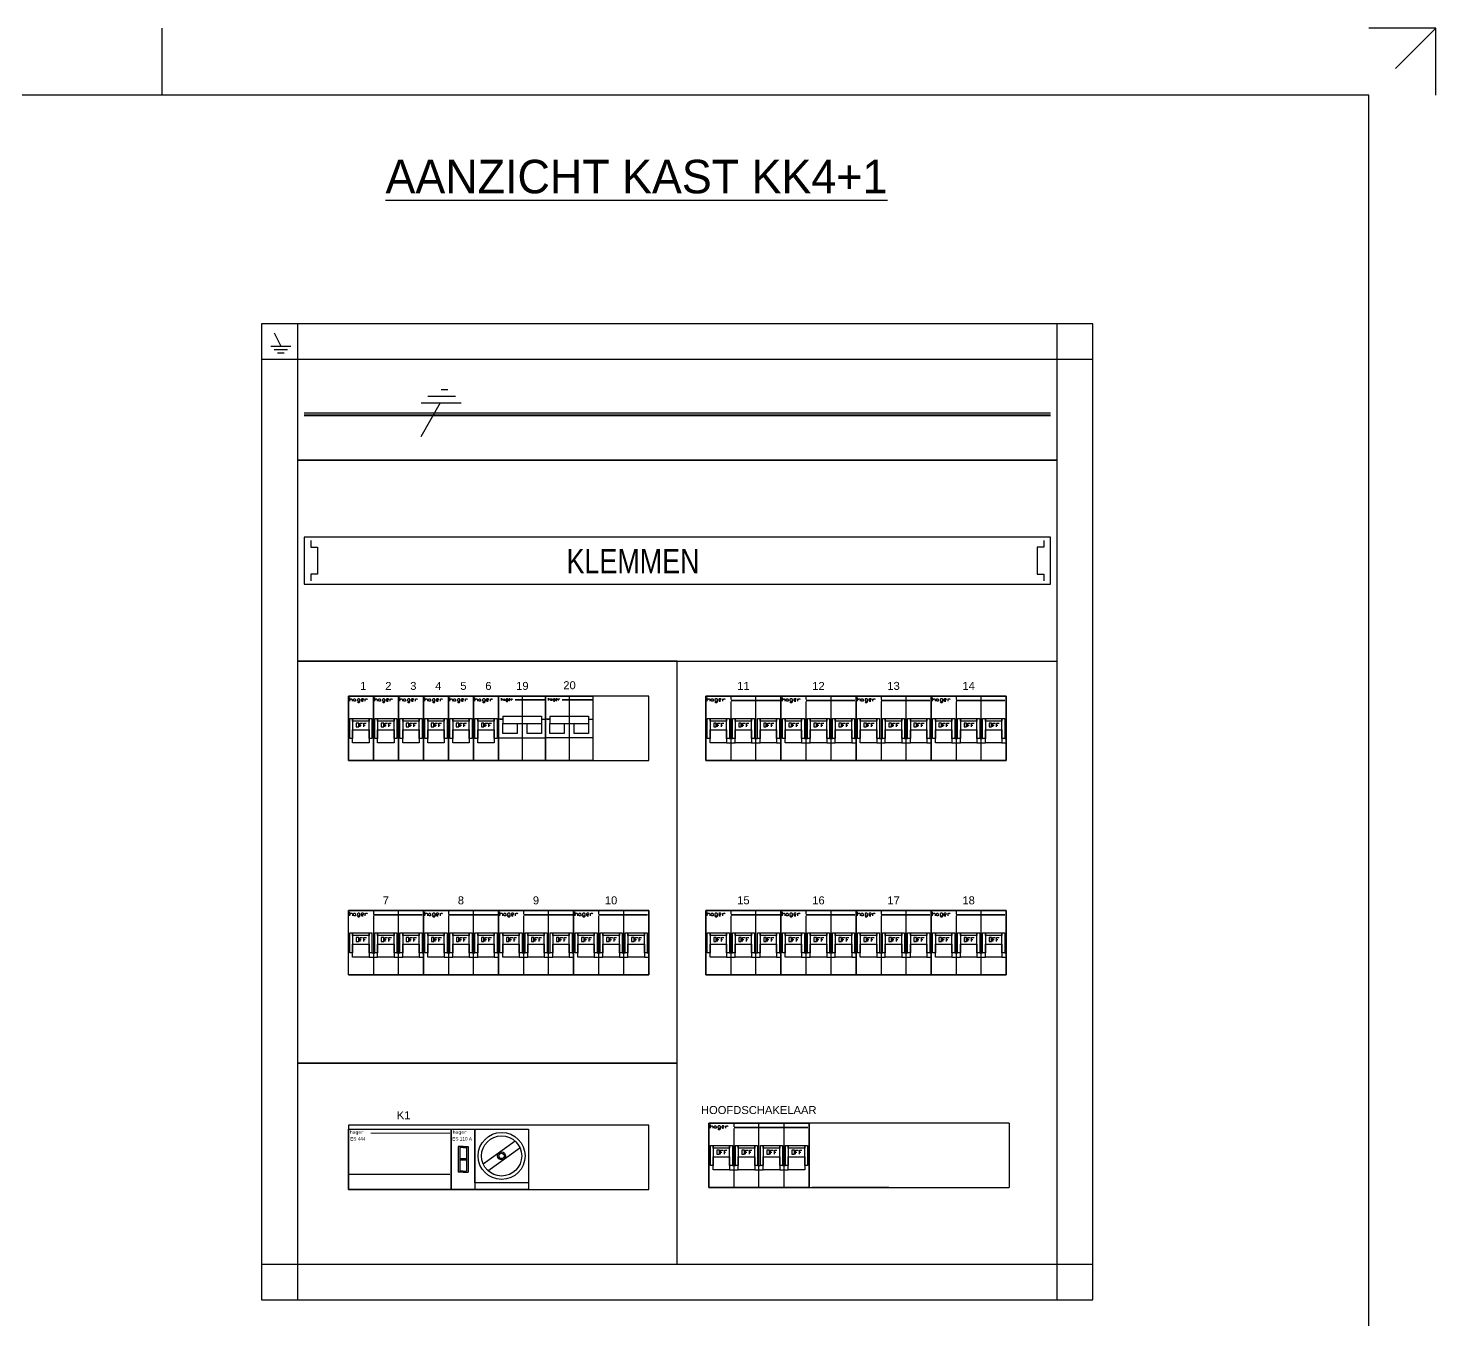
# Model space of a CAD drawing. Header units: millimetres. Extents: x 0 to 420, y 0 to 297.
# Drawn here: x 210 to 420, y 104.2 to 297 of the extents above; entities that cross this region are included whole.
import ezdxf
from ezdxf.enums import TextEntityAlignment as Align

# ---------------------------------------------------------------- set-up
doc = ezdxf.new("R2010")
doc.units = ezdxf.units.MM
doc.layers.get('0').update_dxf_attribs({"linetype": 'CONTINUOUS'})
for name, color, linetype in [('00kad018', 1, 'CONTINUOUS'), ('00kad070', 5, 'CONTINUOUS'), ('BL$2----_KADER', 7, 'CONTINUOUS'), ('KAST AANZICHT', 1, 'CONTINUOUS'), ('Kast-aanzicht', 1, 'CONTINUOUS')]:
    doc.layers.add(name, color=color, linetype=linetype)
doc.styles.add('BERT', font='arial.ttf')
doc.styles.add('BURO-050', font='BUROFONT.shx', dxfattribs={"height": 5})
doc.styles.add('GREEN', font='txt')
doc.styles.add('NOOTER', font='arial.ttf')
doc.styles.get("Standard").update_dxf_attribs({"font": 'ISOCP'})

# ---------------------------------------------------------------- blocks, each defined once
blk = doc.blocks.new('a3-windesheim-hor')
at = {"layer": '00kad018', "color": 1}
for p, q in [((230, 287), (230, 297)), ((420, 297), (410, 297)), ((420, 297), (414, 291)), ((420, 287), (420, 297))]:
    blk.add_line(p, q, dxfattribs=at)
at = {"layer": '00kad070', "color": 5}
for p, q in [((410, 287), (20, 287)), ((410, 10), (410, 287))]:
    blk.add_line(p, q, dxfattribs=at)
blk = doc.blocks.new('HAG08')
at = {"color": 0}
for p, q in [((-16.49, -3.5), (-16.49, -0.85)), ((-16.49, -0.85), (-16.49, -0.85)), ((-16.49, -2.61), (-15.61, -1.73)), ((-15.61, -1.73), (-15.17, -1.73)), ((-15.17, -1.73), (-14.72, -2.17)), ((-14.72, -3.5), (-14.73, -3.5)), ((-14.72, -2.17), (-14.72, -3.5)), ((-13.84, -2.17), (-13.4, -1.73)), ((-13.84, -3.06), (-13.84, -2.17)), ((-13.4, -3.5), (-13.84, -3.06)), ((-13.4, -1.73), (-12.96, -1.73)), ((-12.96, -3.5), (-13.4, -3.5)), ((-12.96, -1.73), (-12.52, -2.17)), ((-12.52, -3.06), (-12.96, -3.5)), ((-12.52, -2.17), (-12.52, -3.06)), ((-12.52, -3.06), (-12.07, -3.5)), ((-12.07, -3.5), (-12.08, -3.5)), ((-10.75, -1.73), (-11.19, -2.17)), ((-11.19, -2.17), (-11.19, -3.06)), ((-11.19, -3.06), (-10.75, -3.5)), ((-11.19, -3.94), (-10.75, -4.38)), ((-9.86, -1.73), (-10.75, -1.73)), ((-10.75, -3.5), (-9.43, -3.5)), ((-10.75, -4.38), (-9.86, -4.38)), ((-9.43, -2.17), (-9.86, -1.73)), ((-9.86, -4.38), (-9.43, -3.94)), ((-9.43, -3.94), (-9.43, -2.17)), ((-9.43, -3.5), (-9.43, -3.5)), ((-8.1, -1.73), (-8.54, -2.17)), ((-8.54, -2.17), (-8.54, -3.06)), ((-8.54, -2.61), (-7.22, -2.61)), ((-8.54, -3.06), (-8.1, -3.5)), ((-7.22, -1.73), (-8.1, -1.73)), ((-8.1, -3.5), (-7.22, -3.5)), ((-6.77, -2.17), (-7.22, -1.73)), ((-7.22, -2.61), (-6.77, -2.17)), ((-7.22, -3.5), (-7.22, -3.5)), ((-5.89, -1.73), (-5.89, -3.5)), ((-5.89, -2.61), (-5.01, -1.73)), ((-5.89, -3.5), (-5.89, -3.5)), ((-5.01, -1.73), (-4.57, -1.73)), ((-4.57, -1.73), (-4.12, -2.17)), ((-4.12, -2.17), (-4.13, -2.17)), ((-10.23, -18.85), (-12, -18.85)), ((-12, -18.85), (-12, -21.5)), ((-10.23, -21.5), (-10.23, -18.85)), ((-9.34, -21.5), (-9.34, -18.85)), ((-9.34, -18.85), (-7.58, -18.85)), ((-7.58, -18.85), (-7.58, -18.85)), ((-6.7, -21.5), (-6.7, -18.85)), ((-6.7, -18.85), (-4.93, -18.85)), ((-4.93, -18.85), (-4.93, -18.85)), ((-12, -21.5), (-10.23, -21.5)), ((-12, -21.5), (-12, -21.5)), ((-9.34, -20.17), (-8.46, -20.17)), ((-8.46, -20.17), (-8.47, -20.17)), ((-6.7, -20.17), (-5.81, -20.17)), ((-5.81, -20.17), (-5.81, -20.17))]:
    blk.add_line(p, q, dxfattribs=at)
for points in [[(-17.5, -45), (-17.5, 0), (0, 0), (0, -45)], [(-16.5, -29.5), (-16.5, -15.5), (-14.5, -15.5), (-14.5, -29.5)], [(-14.5, -17.5), (-14.5, -15.5), (-3, -15.5), (-3, -17.5)], [(-3, -29.5), (-3, -15.5), (-1, -15.5), (-1, -29.5)], [(-14.5, -32.5), (-14.5, -23.5), (-3, -23.5), (-3, -32.5)]]:
    blk.add_lwpolyline(points, close=True, dxfattribs=at)
blk = doc.blocks.new('HAG07')
at = {"color": 0}
for p, q in [((0.22, 8.85), (0.22, 9.42)), ((0.22, 9.42), (0.22, 9.42)), ((0.22, 9.04), (0.41, 9.23)), ((0.41, 9.23), (0.5, 9.23)), ((0.5, 9.23), (0.6, 9.14)), ((0.6, 9.14), (0.6, 8.85)), ((0.6, 8.85), (0.6, 8.85)), ((0.79, 9.14), (0.88, 9.23)), ((0.79, 8.95), (0.79, 9.14)), ((0.88, 8.85), (0.79, 8.95)), ((0.88, 9.23), (0.97, 9.23)), ((0.97, 8.85), (0.88, 8.85)), ((0.97, 9.23), (1.07, 9.14)), ((1.07, 8.95), (0.97, 8.85)), ((1.07, 9.14), (1.07, 8.95)), ((1.07, 8.95), (1.16, 8.85)), ((1.16, 8.85), (1.16, 8.85)), ((1.44, 9.23), (1.35, 9.14)), ((1.35, 9.14), (1.35, 8.95)), ((1.35, 8.95), (1.44, 8.85)), ((1.35, 8.76), (1.44, 8.66)), ((1.63, 9.23), (1.44, 9.23)), ((1.44, 8.85), (1.73, 8.85)), ((1.44, 8.66), (1.63, 8.66)), ((1.73, 9.14), (1.63, 9.23)), ((1.63, 8.66), (1.73, 8.76)), ((1.73, 8.76), (1.73, 9.14)), ((1.73, 8.85), (1.73, 8.85)), ((2.01, 9.23), (1.92, 9.14)), ((1.92, 9.14), (1.92, 8.95)), ((1.92, 9.04), (2.2, 9.04)), ((1.92, 8.95), (2.01, 8.85)), ((2.2, 9.23), (2.01, 9.23)), ((2.01, 8.85), (2.2, 8.85)), ((2.29, 9.14), (2.2, 9.23)), ((2.2, 9.04), (2.29, 9.14)), ((2.2, 8.85), (2.2, 8.85)), ((2.48, 9.23), (2.48, 8.85)), ((2.48, 9.04), (2.67, 9.23)), ((2.48, 8.85), (2.48, 8.85)), ((2.67, 9.23), (2.76, 9.23)), ((2.76, 9.23), (2.86, 9.14)), ((2.86, 9.14), (2.86, 9.14)), ((3.73, 9.6), (3.73, 9.09)), ((3.73, 8.83), (3.73, 0)), ((7.47, 9.09), (7.47, 9.6)), ((7.47, 0), (7.47, 8.83)), ((1.56, 5.58), (1.18, 5.58)), ((1.18, 5.58), (1.18, 5.01)), ((1.18, 5.01), (1.56, 5.01)), ((1.18, 5.01), (1.18, 5.01)), ((1.56, 5.01), (1.56, 5.58)), ((1.74, 5.01), (1.74, 5.58)), ((1.74, 5.58), (2.12, 5.58)), ((1.74, 5.3), (1.93, 5.3)), ((1.93, 5.3), (1.93, 5.3)), ((2.12, 5.58), (2.12, 5.58)), ((2.31, 5.01), (2.31, 5.58)), ((2.31, 5.58), (2.69, 5.58)), ((2.31, 5.3), (2.5, 5.3)), ((2.5, 5.3), (2.5, 5.3)), ((2.69, 5.58), (2.69, 5.58)), ((5.29, 5.58), (4.91, 5.58)), ((4.91, 5.58), (4.91, 5.01)), ((4.91, 5.01), (5.29, 5.01)), ((4.91, 5.01), (4.91, 5.01)), ((5.29, 5.01), (5.29, 5.58)), ((5.47, 5.01), (5.47, 5.58)), ((5.47, 5.58), (5.85, 5.58)), ((5.47, 5.3), (5.66, 5.3)), ((5.66, 5.3), (5.66, 5.3)), ((5.85, 5.58), (5.85, 5.58)), ((6.04, 5.01), (6.04, 5.58)), ((6.04, 5.58), (6.42, 5.58)), ((6.04, 5.3), (6.23, 5.3)), ((6.23, 5.3), (6.23, 5.3)), ((6.42, 5.58), (6.42, 5.58)), ((9.02, 5.58), (8.64, 5.58)), ((8.64, 5.58), (8.64, 5.01)), ((8.64, 5.01), (9.02, 5.01)), ((8.64, 5.01), (8.64, 5.01)), ((9.02, 5.01), (9.02, 5.58)), ((9.2, 5.01), (9.2, 5.58)), ((9.2, 5.58), (9.58, 5.58)), ((9.2, 5.3), (9.39, 5.3)), ((9.39, 5.3), (9.39, 5.3)), ((9.58, 5.58), (9.58, 5.58)), ((9.77, 5.01), (9.77, 5.58)), ((9.77, 5.58), (10.15, 5.58)), ((9.77, 5.3), (9.96, 5.3)), ((9.96, 5.3), (9.96, 5.3)), ((10.15, 5.58), (10.15, 5.58)), ((3.09, 2.67), (4.37, 2.67)), ((3.52, 3.31), (3.95, 3.31)), ((6.83, 2.67), (8.11, 2.67)), ((7.25, 3.31), (7.68, 3.31)), ((10.56, 2.67), (11.2, 2.67)), ((10.99, 3.31), (11.2, 3.31))]:
    blk.add_line(p, q, dxfattribs=at)
for points in [[(0, 0), (0, 9.6), (11.2, 9.6), (11.2, 0)], [(0.21, 3.31), (0.21, 6.29), (0.64, 6.29), (0.64, 3.31)], [(0.64, 5.87), (0.64, 6.29), (3.09, 6.29), (3.09, 5.87)], [(0.64, 2.67), (0.64, 4.59), (3.09, 4.59), (3.09, 2.67)], [(3.09, 3.31), (3.09, 6.29), (3.52, 6.29), (3.52, 3.31)], [(3.95, 3.31), (3.95, 6.29), (4.37, 6.29), (4.37, 3.31)], [(4.37, 5.87), (4.37, 6.29), (6.83, 6.29), (6.83, 5.87)], [(4.37, 2.67), (4.37, 4.59), (6.83, 4.59), (6.83, 2.67)], [(6.83, 3.31), (6.83, 6.29), (7.25, 6.29), (7.25, 3.31)], [(7.68, 3.31), (7.68, 6.29), (8.11, 6.29), (8.11, 3.31)], [(8.11, 5.87), (8.11, 6.29), (10.56, 6.29), (10.56, 5.87)], [(8.11, 2.67), (8.11, 4.59), (10.56, 4.59), (10.56, 2.67)], [(10.56, 3.31), (10.56, 6.29), (10.99, 6.29), (10.99, 3.31)]]:
    blk.add_lwpolyline(points, close=True, dxfattribs=at)
at = {"color": 0, "const_width": 0.256}
blk.add_lwpolyline([(3.73, 8.96), (11.05, 8.96)], dxfattribs=at)
blk = doc.blocks.new('HAG05')
at = {"color": 0}
for p, q in [((-33, 0), (0, 0)), ((-33, -45), (-33, 0)), ((-16.5, 0), (-16.5, -45)), ((0, 0), (0, -45)), ((-30.99, -3), (-30.99, -1.31)), ((-30.99, -1.31), (-30.99, -1.31)), ((-30.99, -2.44), (-30.42, -1.87)), ((-30.42, -1.87), (-30.14, -1.87)), ((-30.14, -1.87), (-29.86, -2.15)), ((-29.86, -2.15), (-29.86, -3)), ((-29.86, -3), (-29.86, -3)), ((-29.3, -2.15), (-29.01, -1.87)), ((-29.3, -2.72), (-29.3, -2.15)), ((-29.01, -3), (-29.3, -2.72)), ((-29.01, -1.87), (-28.73, -1.87)), ((-28.73, -3), (-29.01, -3)), ((-28.73, -1.87), (-28.45, -2.15)), ((-28.45, -2.72), (-28.73, -3)), ((-28.45, -2.15), (-28.45, -2.72)), ((-28.45, -2.72), (-28.17, -3)), ((-28.17, -3), (-28.17, -3)), ((-27.32, -1.87), (-27.6, -2.15)), ((-27.6, -2.15), (-27.6, -2.72)), ((-27.6, -2.72), (-27.32, -3)), ((-27.6, -3.28), (-27.32, -3.56)), ((-26.76, -1.87), (-27.32, -1.87)), ((-27.32, -3), (-26.48, -3)), ((-27.32, -3.56), (-26.76, -3.56)), ((-26.48, -2.15), (-26.76, -1.87)), ((-26.76, -3.56), (-26.48, -3.28)), ((-26.48, -3.28), (-26.48, -2.15)), ((-26.48, -3), (-26.48, -3)), ((-25.63, -1.87), (-25.91, -2.15)), ((-25.91, -2.15), (-25.91, -2.72)), ((-25.91, -2.44), (-25.07, -2.44)), ((-25.91, -2.72), (-25.63, -3)), ((-25.07, -1.87), (-25.63, -1.87)), ((-25.63, -3), (-25.07, -3)), ((-24.79, -2.15), (-25.07, -1.87)), ((-25.07, -2.44), (-24.79, -2.15)), ((-25.07, -3), (-25.07, -3)), ((-24.22, -1.87), (-24.22, -3)), ((-24.22, -2.44), (-23.66, -1.87)), ((-24.22, -3), (-24.22, -3)), ((-23.66, -1.87), (-23.38, -1.87)), ((-23.38, -1.87), (-23.1, -2.15)), ((-23.1, -2.15), (-23.1, -2.15)), ((-30, -16), (-33, -16)), ((-30, -14), (-30, -19)), ((-30, -14), (-3, -14)), ((-20, -19), (-13, -19)), ((-3, -14), (-3, -19)), ((-3, -16), (0, -16)), ((-33, -29), (0, -29)), ((0, -45), (-33, -45))]:
    blk.add_line(p, q, dxfattribs=at)
at = {"color": 0, "const_width": 1}
blk.add_lwpolyline([(-21.5, -2.5), (0, -2.5)], dxfattribs=at)
at = {"color": 0}
blk.add_lwpolyline([(-32, -16), (-30, -16)], dxfattribs=at)
for points in [[(-30, -26), (-30, -19), (-20, -19), (-20, -26)], [(-13, -26), (-13, -19), (-3, -19), (-3, -26)]]:
    blk.add_lwpolyline(points, close=True, dxfattribs=at)
blk = doc.blocks.new('HAG09')
at = {"color": 0}
for p, q in [((-52.5, 0), (-52.5, -2.4)), ((-35, -2.4), (-35, 0)), ((-17.5, 0), (-17.5, -2.39)), ((-68.97, -3.5), (-68.97, -0.85)), ((-68.97, -0.85), (-68.97, -0.85)), ((-68.97, -2.62), (-68.09, -1.73)), ((-68.09, -1.73), (-67.64, -1.73)), ((-67.64, -1.73), (-67.2, -2.17)), ((-67.2, -2.17), (-67.2, -3.5)), ((-67.2, -3.5), (-67.2, -3.5)), ((-66.32, -2.17), (-65.88, -1.73)), ((-66.32, -3.06), (-66.32, -2.17)), ((-65.88, -3.5), (-66.32, -3.06)), ((-65.88, -1.73), (-65.43, -1.73)), ((-65.43, -3.5), (-65.88, -3.5)), ((-65.43, -1.73), (-64.99, -2.17)), ((-64.99, -3.06), (-65.43, -3.5)), ((-64.99, -2.17), (-64.99, -3.06)), ((-64.99, -3.06), (-64.55, -3.5)), ((-64.55, -3.5), (-64.55, -3.5)), ((-63.23, -1.73), (-63.67, -2.17)), ((-63.67, -2.17), (-63.67, -3.06)), ((-63.67, -3.06), (-63.23, -3.5)), ((-63.67, -3.94), (-63.23, -4.38)), ((-62.34, -1.73), (-63.23, -1.73)), ((-63.23, -3.5), (-61.9, -3.5)), ((-63.23, -4.38), (-62.34, -4.38)), ((-61.9, -2.17), (-62.34, -1.73)), ((-62.34, -4.38), (-61.9, -3.94)), ((-61.9, -3.94), (-61.9, -2.17)), ((-61.9, -3.5), (-61.9, -3.5)), ((-60.58, -1.73), (-61.02, -2.17)), ((-61.02, -2.17), (-61.02, -3.06)), ((-61.02, -2.62), (-59.69, -2.62)), ((-61.02, -3.06), (-60.58, -3.5)), ((-59.69, -1.73), (-60.58, -1.73)), ((-60.58, -3.5), (-59.69, -3.5)), ((-59.69, -3.5), (-59.7, -3.5)), ((-59.25, -2.17), (-59.69, -1.73)), ((-59.69, -2.62), (-59.25, -2.17)), ((-58.37, -1.73), (-58.37, -3.5)), ((-58.37, -2.62), (-57.48, -1.73)), ((-58.37, -3.5), (-58.37, -3.5)), ((-57.48, -1.73), (-57.04, -1.73)), ((-57.04, -1.73), (-56.6, -2.17)), ((-56.6, -2.17), (-56.6, -2.17)), ((-52.5, -3.6), (-52.5, -45)), ((-35, -45), (-35, -3.6)), ((-17.5, -3.6), (-17.5, -45)), ((-62.71, -18.85), (-64.47, -18.85)), ((-64.47, -18.85), (-64.47, -21.5)), ((-62.71, -21.5), (-62.71, -18.85)), ((-61.82, -21.5), (-61.82, -18.85)), ((-61.82, -18.85), (-60.05, -18.85)), ((-60.05, -18.85), (-60.06, -18.85)), ((-59.17, -21.5), (-59.17, -18.85)), ((-59.17, -18.85), (-57.4, -18.85)), ((-57.4, -18.85), (-57.41, -18.85)), ((-45.22, -18.85), (-46.99, -18.85)), ((-46.99, -18.85), (-46.99, -21.5)), ((-45.22, -21.5), (-45.22, -18.85)), ((-44.34, -21.5), (-44.34, -18.85)), ((-44.34, -18.85), (-42.57, -18.85)), ((-42.57, -18.85), (-42.58, -18.85)), ((-41.69, -21.5), (-41.69, -18.85)), ((-41.69, -18.85), (-39.92, -18.85)), ((-39.92, -18.85), (-39.92, -18.85)), ((-27.74, -18.85), (-29.5, -18.85)), ((-29.5, -18.85), (-29.5, -21.5)), ((-27.74, -21.5), (-27.74, -18.85)), ((-26.85, -21.5), (-26.85, -18.85)), ((-26.85, -18.85), (-25.09, -18.85)), ((-25.09, -18.85), (-25.09, -18.85)), ((-24.2, -21.5), (-24.2, -18.85)), ((-24.2, -18.85), (-22.44, -18.85)), ((-22.44, -18.85), (-22.44, -18.85)), ((-10.25, -18.85), (-12.02, -18.85)), ((-12.02, -18.85), (-12.02, -21.5)), ((-10.25, -21.5), (-10.25, -18.85)), ((-9.37, -21.5), (-9.37, -18.85)), ((-9.37, -18.85), (-7.6, -18.85)), ((-7.6, -18.85), (-7.6, -18.85)), ((-6.72, -21.5), (-6.72, -18.85)), ((-6.72, -18.85), (-4.95, -18.85)), ((-4.95, -18.85), (-4.95, -18.85)), ((-64.47, -21.5), (-64.48, -21.5)), ((-64.47, -21.5), (-62.71, -21.5)), ((-61.82, -20.17), (-60.94, -20.17)), ((-60.94, -20.17), (-60.94, -20.17)), ((-59.17, -20.17), (-58.29, -20.17)), ((-58.29, -20.17), (-58.29, -20.17)), ((-53.5, -29.5), (-51.5, -29.5)), ((-46.99, -21.5), (-45.22, -21.5)), ((-46.99, -21.5), (-46.99, -21.5)), ((-44.34, -20.17), (-43.46, -20.17)), ((-43.46, -20.17), (-43.46, -20.17)), ((-41.69, -20.17), (-40.8, -20.17)), ((-40.8, -20.17), (-40.81, -20.17)), ((-36, -29.5), (-34, -29.5)), ((-29.5, -21.5), (-29.51, -21.5)), ((-29.5, -21.5), (-27.74, -21.5)), ((-26.85, -20.17), (-25.97, -20.17)), ((-25.97, -20.17), (-25.97, -20.17)), ((-24.2, -20.17), (-23.32, -20.17)), ((-23.32, -20.17), (-23.32, -20.17)), ((-18.5, -29.5), (-16.5, -29.5)), ((-12.02, -21.5), (-10.25, -21.5)), ((-12.02, -21.5), (-12.02, -21.5)), ((-9.37, -20.17), (-8.48, -20.17)), ((-8.48, -20.17), (-8.49, -20.17)), ((-6.72, -20.17), (-5.83, -20.17)), ((-5.83, -20.17), (-5.84, -20.17)), ((-55.5, -32.5), (-49.5, -32.5)), ((-38, -32.5), (-32, -32.5)), ((-20.5, -32.5), (-14.5, -32.5))]:
    blk.add_line(p, q, dxfattribs=at)
for points in [[(-70, -45), (-70, 0), (0, 0), (0, -45)], [(-69, -29.5), (-69, -15.5), (-67, -15.5), (-67, -29.5)], [(-67, -17.5), (-67, -15.5), (-55.5, -15.5), (-55.5, -17.5)], [(-55.5, -29.5), (-55.5, -15.5), (-53.5, -15.5), (-53.5, -29.5)], [(-51.5, -29.5), (-51.5, -15.5), (-49.5, -15.5), (-49.5, -29.5)], [(-49.5, -17.5), (-49.5, -15.5), (-38, -15.5), (-38, -17.5)], [(-38, -29.5), (-38, -15.5), (-36, -15.5), (-36, -29.5)], [(-34, -29.5), (-34, -15.5), (-32, -15.5), (-32, -29.5)], [(-32, -17.5), (-32, -15.5), (-20.5, -15.5), (-20.5, -17.5)], [(-20.5, -29.5), (-20.5, -15.5), (-18.5, -15.5), (-18.5, -29.5)], [(-16.5, -29.5), (-16.5, -15.5), (-14.5, -15.5), (-14.5, -29.5)], [(-14.5, -17.5), (-14.5, -15.5), (-3, -15.5), (-3, -17.5)], [(-3, -29.5), (-3, -15.5), (-1, -15.5), (-1, -29.5)], [(-67, -32.5), (-67, -23.5), (-55.5, -23.5), (-55.5, -32.5)], [(-49.5, -32.5), (-49.5, -23.5), (-38, -23.5), (-38, -32.5)], [(-32, -32.5), (-32, -23.5), (-20.5, -23.5), (-20.5, -32.5)], [(-14.5, -32.5), (-14.5, -23.5), (-3, -23.5), (-3, -32.5)]]:
    blk.add_lwpolyline(points, close=True, dxfattribs=at)
at = {"color": 0, "const_width": 1.2}
blk.add_lwpolyline([(-52.5, -3), (-0.7, -3)], dxfattribs=at)

msp = doc.modelspace()

# ---------------------------------------------------------------- linework, layer by layer
at = {"layer": 'KAST AANZICHT', "color": 1, "linetype": 'Continuous'}
for p, q in [((368.83, 252.87), (244.83, 252.87)), ((244.83, 252.87), (244.83, 107.21)), ((250.17, 252.87), (250.17, 107.21)), ((363.5, 107.21), (363.5, 252.87)), ((368.83, 107.21), (368.83, 252.87)), ((246.69, 251.54), (247.69, 249.54)), ((246.19, 249.54), (249.19, 249.54)), ((246.69, 249.04), (248.69, 249.04)), ((247.19, 248.54), (248.19, 248.54)), ((368.83, 247.54), (244.83, 247.54)), ((269.61, 242.08), (273.73, 242.08)), ((271.61, 243.08), (272.61, 243.08)), ((362.5, 239.56), (251.17, 239.56)), ((268.61, 236.08), (271.53, 241.12)), ((268.61, 241.08), (274.61, 241.08)), ((362.5, 239.22), (251.17, 239.22)), ((362.5, 239.12), (251.17, 239.12)), ((252.17, 220.54), (252.17, 219.54)), ((361.5, 220.54), (361.5, 219.54)), ((252.17, 219.54), (253.17, 219.54)), ((253.17, 219.54), (253.17, 215.54)), ((361.5, 219.54), (360.5, 219.54)), ((360.5, 219.54), (360.5, 215.54)), ((253.17, 215.54), (252.17, 215.54)), ((252.17, 215.54), (252.17, 214.54)), ((360.5, 215.54), (361.5, 215.54)), ((361.5, 215.54), (361.5, 214.54)), ((322.3, 187.7), (322.3, 197.3)), ((333.5, 187.7), (333.5, 197.3)), ((344.7, 187.7), (344.7, 197.3)), ((302.57, 165.3), (257.77, 165.3)), ((268.97, 155.7), (268.97, 165.3)), ((280.17, 155.7), (280.17, 165.3)), ((291.37, 155.7), (291.37, 165.3)), ((302.57, 155.7), (302.57, 165.3)), ((322.3, 155.7), (322.3, 165.3)), ((333.5, 155.7), (333.5, 165.3)), ((344.7, 155.7), (344.7, 165.3)), ((355.9, 155.7), (355.9, 165.3)), ((257.77, 155.7), (302.57, 155.7)), ((302.57, 133.3), (257.77, 133.3)), ((257.77, 133.3), (257.77, 123.7)), ((257.77, 132.7), (257.77, 123.7)), ((257.77, 123.7), (257.77, 132.7)), ((302.57, 123.7), (302.57, 133.3)), ((356.35, 133.57), (311.55, 133.57)), ((311.55, 133.57), (311.55, 123.97)), ((311.55, 132.97), (311.55, 123.97)), ((311.55, 123.97), (311.55, 132.97)), ((326.49, 123.97), (326.49, 133.57)), ((311.55, 123.97), (356.35, 123.97)), ((257.77, 123.7), (302.57, 123.7)), ((244.83, 112.54), (368.83, 112.54)), ((244.83, 107.21), (368.83, 107.21))]:
    msp.add_line(p, q, dxfattribs=at)
at = {"layer": 'KAST AANZICHT'}
for p, q in [((273.13, 123.7), (273.13, 132.7)), ((273.13, 132.7), (276.63, 132.7)), ((276.63, 132.7), (276.63, 123.7)), ((284.63, 132.7), (284.63, 123.7)), ((356.35, 133.57), (356.35, 123.97)), ((274.88, 130.11), (274.13, 130.11)), ((274.13, 130.11), (274.13, 126.28)), ((274.88, 129.96), (274.39, 129.96)), ((274.39, 129.96), (274.39, 126.43)), ((274.48, 128.31), (275.27, 128.31)), ((274.48, 128.08), (274.48, 128.31)), ((274.88, 130.11), (275.62, 130.11)), ((274.88, 129.96), (275.37, 129.96)), ((275.27, 128.31), (275.27, 128.08)), ((275.37, 129.96), (275.37, 126.43)), ((275.62, 130.11), (275.62, 126.28)), ((274.88, 126.28), (274.13, 126.28)), ((274.88, 126.43), (274.39, 126.43)), ((275.27, 128.08), (274.48, 128.08)), ((274.88, 126.43), (275.37, 126.43)), ((274.88, 126.28), (275.62, 126.28)), ((257.89, 126), (272.93, 126)), ((330.41, 123.97), (326.91, 123.97)), ((276.63, 123.7), (273.13, 123.7))]:
    msp.add_line(p, q, dxfattribs=at)
at = {"layer": 'KAST AANZICHT', "ltscale": 0.6}
for p, q in [((276.63, 132.7), (284.63, 132.7)), ((276.63, 124.7), (276.63, 132.7)), ((282.67, 130.9), (277.89, 127.47)), ((278.59, 126.49), (283.37, 129.92)), ((284.63, 124.7), (276.63, 124.7)), ((338.42, 123.97), (330.41, 123.97)), ((284.63, 123.7), (276.63, 123.7))]:
    msp.add_line(p, q, dxfattribs=at)
at = {"layer": 'KAST AANZICHT', "color": 1, "linetype": 'Continuous'}
for points in [[(250.17, 232.54), (363.5, 232.54), (363.5, 247.54), (250.17, 247.54)], [(250.17, 202.54), (363.5, 202.54), (363.5, 232.54), (250.17, 232.54)], [(251.17, 214.04), (362.5, 214.04), (362.5, 221.04), (251.17, 221.04)], [(250.17, 142.54), (306.83, 142.54), (306.83, 202.54), (250.17, 202.54)], [(257.77, 187.7), (302.57, 187.7), (302.57, 197.3), (257.77, 197.3)], [(311.1, 187.7), (355.9, 187.7), (355.9, 197.3), (311.1, 197.3)], [(311.1, 155.7), (355.9, 155.7), (355.9, 165.3), (311.1, 165.3)], [(250.17, 112.54), (306.83, 112.54), (306.83, 142.54), (250.17, 142.54)]]:
    msp.add_lwpolyline(points, close=True, dxfattribs=at)
at = {"layer": 'KAST AANZICHT'}
msp.add_lwpolyline([(257.77, 123.7), (257.77, 132.7), (273.13, 132.7), (273.13, 123.7)], close=True, dxfattribs=at)
at = {"layer": 'KAST AANZICHT', "const_width": 0.14}
msp.add_lwpolyline([(261.11, 132.1), (272.93, 132.1)], dxfattribs=at)
at = {"layer": 'KAST AANZICHT', "ltscale": 0.6}
for radius in [3.5, 3, 0.598, 0.397]:
    msp.add_circle((280.63, 128.7), radius, dxfattribs=at)

# ---------------------------------------------------------------- block references
at = {"layer": 'BL$2----_KADER'}
msp.add_blockref('a3-windesheim-hor', (0, 0), dxfattribs=at)
at = {"layer": 'KAST AANZICHT'}
for name, p, xscale, yscale, zscale in [('HAG08', (261.5, 197.3), 0.2133333333333667, 0.2133333333333667, 0.2133333333333667), ('HAG08', (265.23, 197.3), 0.2133333333333667, 0.2133333333333667, 0.2133333333333667), ('HAG08', (268.97, 197.3), 0.2133333333333667, 0.2133333333333667, 0.2133333333333667), ('HAG08', (272.7, 197.3), 0.2133333333333667, 0.2133333333333667, 0.2133333333333667), ('HAG08', (276.43, 197.3), 0.2133333333333667, 0.2133333333333667, 0.2133333333333667), ('HAG08', (280.17, 197.3), 0.2133333333333667, 0.2133333333333667, 0.2133333333333667), ('HAG05', (287.2, 197.29), 0.2131553150028932, 0.2131553150028932, 0.2131553150028932), ('HAG05', (294.23, 197.3), 0.2131553150028932, 0.2131553150028932, 0.2131553150028932), ('HAG09', (326.49, 133.57), 0.2133461328349522, 0.2133461328349522, 0.2133461328349522)]:
    msp.add_blockref(name, p, dxfattribs=dict(at, xscale=xscale, yscale=yscale, zscale=zscale))
for p in [(311.1, 187.7), (322.3, 187.7), (333.5, 187.7), (344.7, 187.7), (257.77, 155.7), (268.97, 155.7), (280.17, 155.7), (291.37, 155.7), (311.1, 155.7), (322.3, 155.7), (333.5, 155.7), (344.7, 155.7)]:
    msp.add_blockref('HAG07', p, dxfattribs=at)

# ---------------------------------------------------------------- texts
at = {"layer": 'KAST AANZICHT', "color": 1, "linetype": 'Continuous', "style": 'GREEN', "width": 0.833333}
msp.add_text('KLEMMEN', height=3.6, dxfattribs=at).set_placement((290.31, 215.66))
at = {"layer": 'KAST AANZICHT', "style": 'NOOTER'}
for s, height, p in [('20', 1.194, (290.76, 198.94)), ('1', 1.19, (259.99, 198.84)), ('2', 1.19, (263.73, 198.84)), ('3', 1.19, (267.46, 198.84)), ('4', 1.19, (271.19, 198.84)), ('5', 1.19, (274.93, 198.84)), ('6', 1.19, (278.66, 198.84)), ('19', 1.194, (283.72, 198.84)), ('11', 1.194, (316.7, 198.84)), ('12', 1.194, (327.9, 198.84)), ('13', 1.194, (339.1, 198.84)), ('14', 1.194, (350.3, 198.84)), ('7', 1.19, (263.36, 166.84)), ('8', 1.19, (274.56, 166.84)), ('9', 1.19, (285.76, 166.84)), ('10', 1.194, (296.96, 166.84)), ('15', 1.194, (316.7, 166.84)), ('16', 1.194, (327.9, 166.84)), ('17', 1.194, (339.1, 166.84)), ('18', 1.194, (350.3, 166.84)), ('K1', 1.194, (266.02, 134.78)), ('HOOFDSCHAKELAAR', 1.1942, (318.99, 135.55))]:
    msp.add_text(s, height=height, dxfattribs=at).set_placement(p, align=Align.MIDDLE)
at = {"layer": 'KAST AANZICHT'}
for p in [(257.97, 132), (273.33, 132)]:
    msp.add_text('hager', height=0.531, dxfattribs=at).set_placement(p)
at = {"layer": 'KAST AANZICHT', "style": 'BERT'}
for s, p in [('ES 444', (258.04, 131)), ('ES 110 A', (273.26, 131))]:
    msp.add_text(s, height=0.5, dxfattribs=at).set_placement(p)
at = {"layer": 'Kast-aanzicht', "color": 4, "style": 'BURO-050'}
msp.add_text('%%UAANZICHT KAST KK4+1', height=5, dxfattribs=at).set_placement((263.31, 272.35))

doc.saveas('drawing.dxf')
